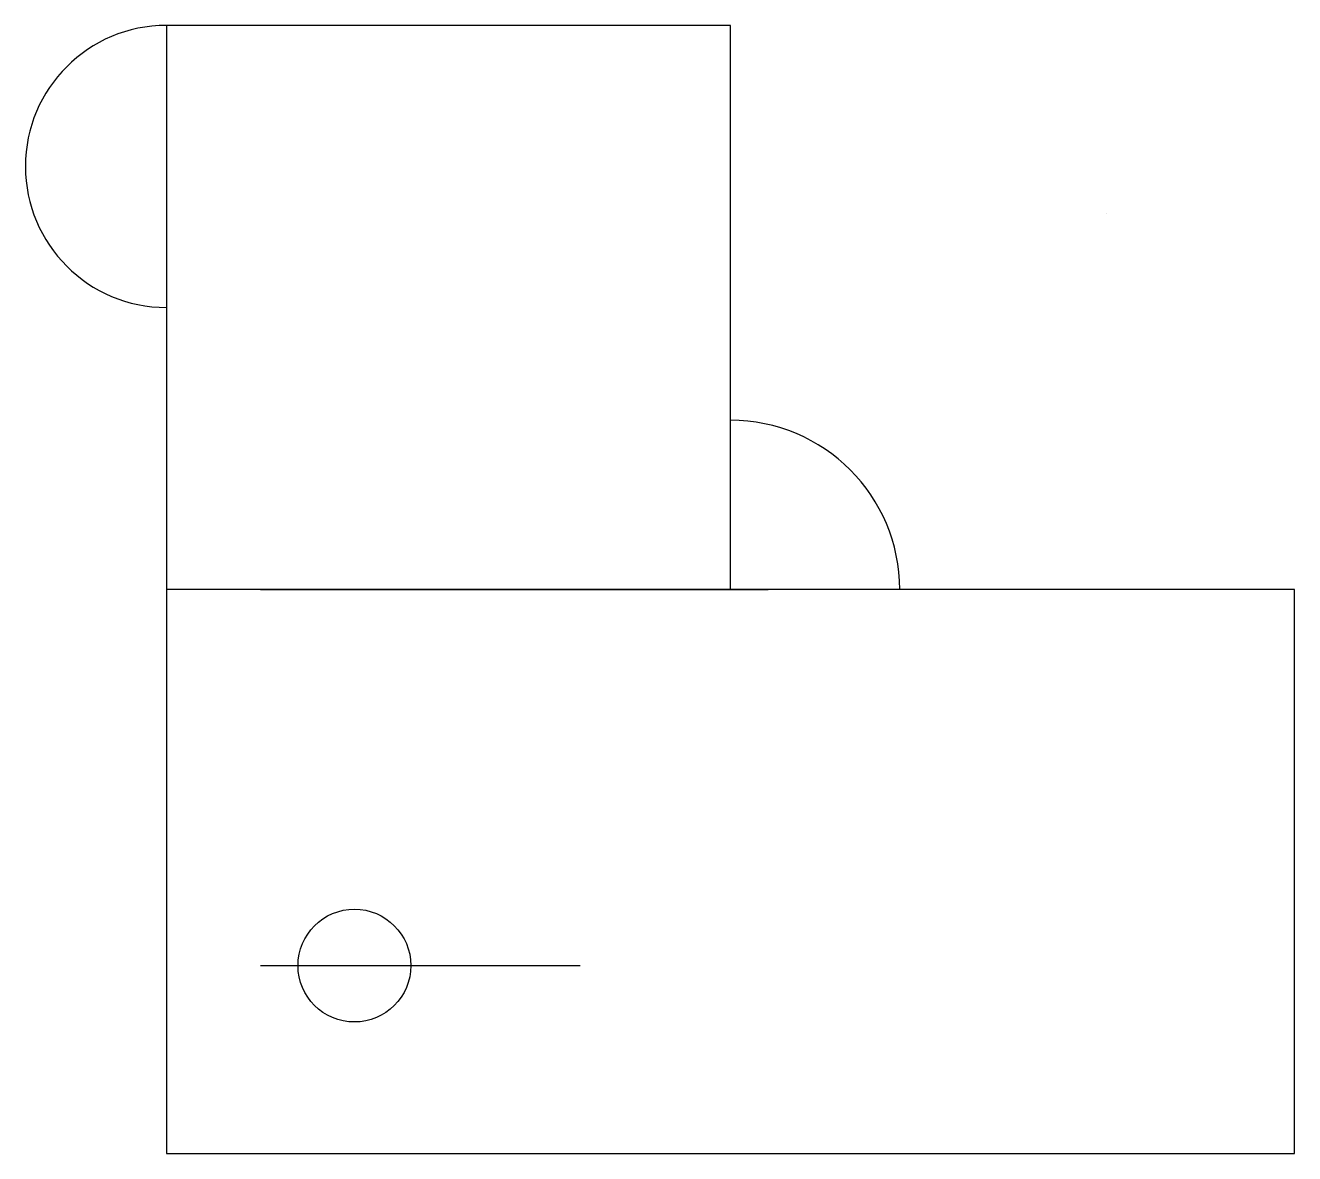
# Model space of a CAD drawing. Header units: millimetres. Extents: x -750 to 6000, y 0 to 6000.
import ezdxf

# ---------------------------------------------------------------- set-up
doc = ezdxf.new("R2010")
doc.units = ezdxf.units.MM
for name, color, linetype in [('DOORS', 2, 'Continuous'), ('MY-DOORS', 1, 'Continuous'), ('MY-DOORS-ZERO', 3, 'Continuous'), ('WALLS', 1, 'Continuous')]:
    doc.layers.add(name, color=color, linetype=linetype)

msp = doc.modelspace()

# ---------------------------------------------------------------- linework, layer by layer
at = {"layer": 'DOORS'}
msp.add_arc((3000, 3000), 900, 0, 90, dxfattribs=at)
at = {"layer": 'MY-DOORS'}
for p, q in [((500, 3000), (3200, 3000)), ((500, 1000), (2200, 1000))]:
    msp.add_line(p, q, dxfattribs=at)
at = {"layer": 'MY-DOORS-ZERO'}
msp.add_line((5000, 5000), (5000, 5000), dxfattribs=at)
at = {"layer": 'WALLS'}
msp.add_lwpolyline([(0, 6000, 1), (0, 4500), (0, 3000)], format="xyb", dxfattribs=at)
msp.add_lwpolyline([(0, 0), (6000, 0), (6000, 3000), (3000, 3000), (3000, 6000), (0, 6000)], close=True, dxfattribs=at)
msp.add_lwpolyline([(3000, 3000), (1500, 3000), (0, 3000)], dxfattribs=at)
msp.add_circle((1000, 1000), 300, dxfattribs=at)

doc.saveas('drawing.dxf')
